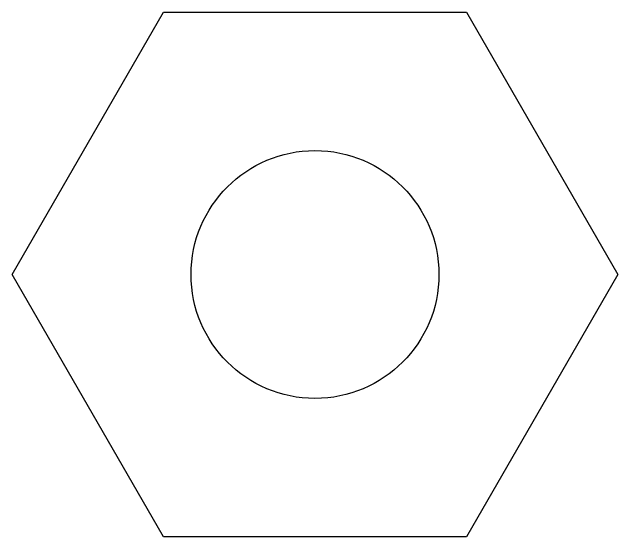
# Model space of a CAD drawing. Header units: millimetres. Extents: x 2890 to 3977, y 86 to 903.
# Drawn here: x 3008.48 to 3015.81, y 745.41 to 751.76 of the extents above; entities that cross this region are included whole.
import ezdxf

# ---------------------------------------------------------------- set-up
doc = ezdxf.new("R2010")
doc.units = ezdxf.units.MM
doc.layers.add('00_COMPONENTS', color=7, linetype='Continuous')

msp = doc.modelspace()

# ---------------------------------------------------------------- linework, layer by layer
at = {"layer": '00_COMPONENTS', "color": 7, "linetype": 'Continuous'}
for p, q in [((3008.4758, 748.586), (3010.3089, 751.761)), ((3010.3089, 751.761), (3013.9751, 751.761)), ((3013.9751, 751.761), (3015.8082, 748.586)), ((3010.3089, 745.411), (3008.4758, 748.586)), ((3015.8082, 748.586), (3013.9751, 745.411)), ((3013.9751, 745.411), (3010.3089, 745.411))]:
    msp.add_line(p, q, dxfattribs=at)
at = {"layer": '00_COMPONENTS', "color": 3, "linetype": 'Continuous'}
msp.add_circle((3012.142, 748.586), 1.5, dxfattribs=at)

doc.saveas('drawing.dxf')
